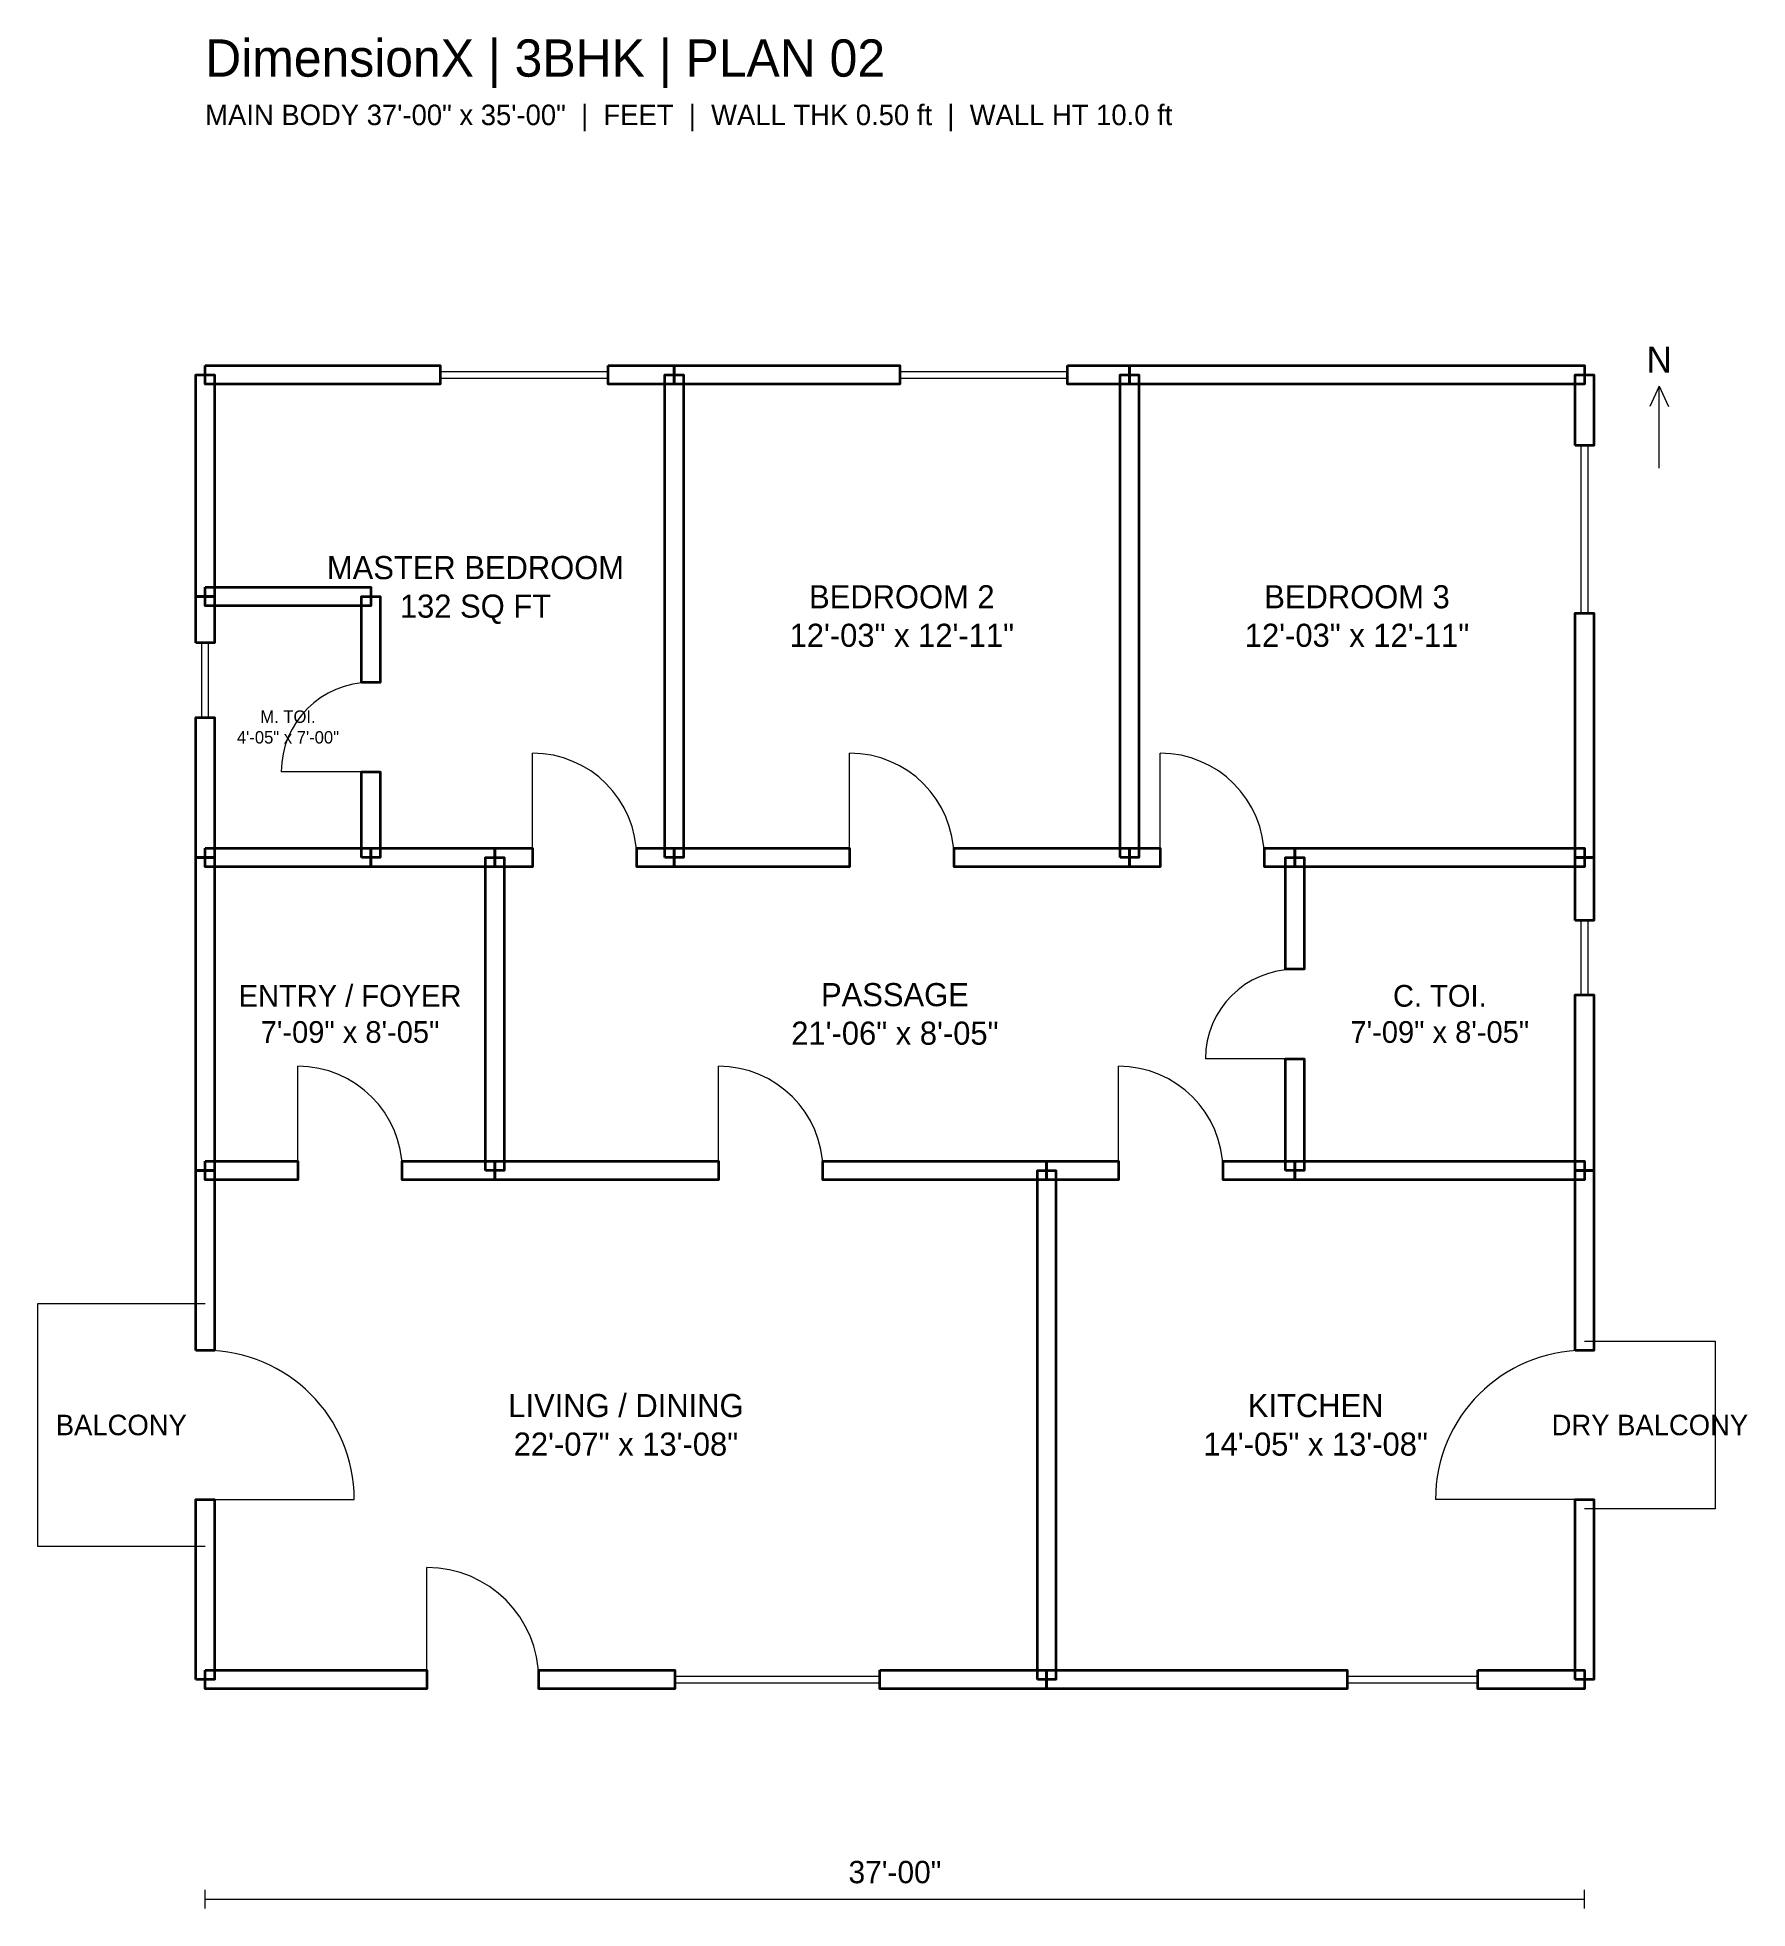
# Model space of a CAD drawing. Header units: feet. Extents: x -4.5 to 41.4, y -6.2 to 44.1.
import ezdxf
from ezdxf.enums import TextEntityAlignment as Align

# ---------------------------------------------------------------- set-up
doc = ezdxf.new("R2010")
doc.units = ezdxf.units.FT
doc.header["$MEASUREMENT"] = 0
for name, color, linetype, lineweight in [('DX_DIMENSION', 8, 'CONTINUOUS', 9), ('DX_DOOR_SYMBOL', 1, 'CONTINUOUS', 18), ('DX_RAILING', 3, 'CONTINUOUS', 13), ('DX_ROOM_LABEL', 7, 'CONTINUOUS', 13), ('DX_TITLE', 7, 'CONTINUOUS', 18), ('DX_WALL_FACE', 7, 'CONTINUOUS', 35), ('DX_WINDOW_SYMBOL', 4, 'CONTINUOUS', 18)]:
    doc.layers.add(name, color=color, linetype=linetype, lineweight=lineweight)

msp = doc.modelspace()

# ---------------------------------------------------------------- linework, layer by layer
at = {"layer": 'DX_DIMENSION'}
for p, q in [((39, 34.7), (38.75, 34.15)), ((39, 32.5), (39, 34.7)), ((39, 34.7), (39.25, 34.15)), ((0, -6.15), (0, -5.65)), ((0, -5.9), (37, -5.9)), ((37, -6.15), (37, -5.65))]:
    msp.add_line(p, q, dxfattribs=at)
at = {"layer": 'DX_DOOR_SYMBOL'}
for p, q in [((8.775, 22.05), (8.775, 24.85)), ((17.285, 22.05), (17.285, 24.85)), ((25.61, 22.05), (25.61, 24.85)), ((4.44, 24.35), (2.04, 24.35)), ((29.23, 16.65), (26.83, 16.65)), ((2.485, 13.65), (2.485, 16.45)), ((13.77, 13.65), (13.77, 16.45)), ((24.5, 13.65), (24.5, 16.45)), ((0, 4.825), (4, 4.825)), ((37, 4.825), (33, 4.825)), ((5.9481, 0), (5.9481, 3))]:
    msp.add_line(p, q, dxfattribs=at)
for centre, radius, start, end in [((4.44, 24.35), 2.4, 90, 180), ((8.775, 22.05), 2.8, 0, 90), ((17.285, 22.05), 2.8, 0, 90), ((25.61, 22.05), 2.8, 0, 90), ((29.23, 16.65), 2.4, 90, 180), ((2.485, 13.65), 2.8, 0, 90), ((13.77, 13.65), 2.8, 0, 90), ((24.5, 13.65), 2.8, 0, 90), ((0, 4.825), 4, 0, 90), ((37, 4.825), 4, 90, 180), ((5.9481, 0), 3, 0, 90)]:
    msp.add_arc(centre, radius, start, end, dxfattribs=at)
at = {"layer": 'DX_RAILING'}
for p, q in [((0, 10.075), (-4.5, 10.075)), ((-4.5, 10.075), (-4.5, 3.575)), ((37, 9.075), (40.5, 9.075)), ((40.5, 9.075), (40.5, 4.575)), ((40.5, 4.575), (37, 4.575)), ((-4.5, 3.575), (0, 3.575))]:
    msp.add_line(p, q, dxfattribs=at)
at = {"layer": 'DX_WALL_FACE'}
for points in [[(0, 35.25), (6.3044, 35.25), (6.3044, 34.75), (0, 34.75)], [(10.8044, 35.25), (12.58, 35.25), (12.58, 34.75), (10.8044, 34.75)], [(12.58, 35.25), (18.6328, 35.25), (18.6328, 34.75), (12.58, 34.75)], [(23.1328, 35.25), (24.79, 35.25), (24.79, 34.75), (23.1328, 34.75)], [(24.79, 35.25), (37, 35.25), (37, 34.75), (24.79, 34.75)], [(-0.25, 29.05), (-0.25, 35), (0.25, 35), (0.25, 29.05)], [(12.33, 22.05), (12.33, 35), (12.83, 35), (12.83, 22.05)], [(24.54, 22.05), (24.54, 35), (25.04, 35), (25.04, 22.05)], [(36.75, 33.106), (36.75, 35), (37.25, 35), (37.25, 33.106)], [(0, 29.3), (4.44, 29.3), (4.44, 28.8), (0, 28.8)], [(-0.25, 27.81), (-0.25, 29.05), (0.25, 29.05), (0.25, 27.81)], [(4.19, 26.75), (4.19, 29.05), (4.69, 29.05), (4.69, 26.75)], [(36.75, 22.05), (36.75, 28.606), (37.25, 28.606), (37.25, 22.05)], [(-0.25, 22.05), (-0.25, 25.81), (0.25, 25.81), (0.25, 22.05)], [(4.19, 22.05), (4.19, 24.35), (4.69, 24.35), (4.69, 22.05)], [(0, 22.3), (4.44, 22.3), (4.44, 21.8), (0, 21.8)], [(4.44, 22.3), (7.77, 22.3), (7.77, 21.8), (4.44, 21.8)], [(7.77, 22.3), (8.775, 22.3), (8.775, 21.8), (7.77, 21.8)], [(11.575, 22.3), (12.58, 22.3), (12.58, 21.8), (11.575, 21.8)], [(12.58, 22.3), (17.285, 22.3), (17.285, 21.8), (12.58, 21.8)], [(20.085, 22.3), (24.79, 22.3), (24.79, 21.8), (20.085, 21.8)], [(24.79, 22.3), (25.61, 22.3), (25.61, 21.8), (24.79, 21.8)], [(28.41, 22.3), (29.23, 22.3), (29.23, 21.8), (28.41, 21.8)], [(29.23, 22.3), (37, 22.3), (37, 21.8), (29.23, 21.8)], [(-0.25, 13.65), (-0.25, 22.05), (0.25, 22.05), (0.25, 13.65)], [(7.52, 13.65), (7.52, 22.05), (8.02, 22.05), (8.02, 13.65)], [(28.98, 19.05), (28.98, 22.05), (29.48, 22.05), (29.48, 19.05)], [(36.75, 20.362), (36.75, 22.05), (37.25, 22.05), (37.25, 20.362)], [(36.75, 13.65), (36.75, 18.362), (37.25, 18.362), (37.25, 13.65)], [(28.98, 13.65), (28.98, 16.65), (29.48, 16.65), (29.48, 13.65)], [(-0.25, 8.825), (-0.25, 13.65), (0.25, 13.65), (0.25, 8.825)], [(0, 13.9), (2.485, 13.9), (2.485, 13.4), (0, 13.4)], [(5.285, 13.9), (7.77, 13.9), (7.77, 13.4), (5.285, 13.4)], [(7.77, 13.9), (13.77, 13.9), (13.77, 13.4), (7.77, 13.4)], [(16.57, 13.9), (22.57, 13.9), (22.57, 13.4), (16.57, 13.4)], [(22.32, 0), (22.32, 13.65), (22.82, 13.65), (22.82, 0)], [(22.57, 13.9), (24.5, 13.9), (24.5, 13.4), (22.57, 13.4)], [(27.3, 13.9), (29.23, 13.9), (29.23, 13.4), (27.3, 13.4)], [(29.23, 13.9), (37, 13.9), (37, 13.4), (29.23, 13.4)], [(36.75, 8.825), (36.75, 13.65), (37.25, 13.65), (37.25, 8.825)], [(-0.25, 0), (-0.25, 4.825), (0.25, 4.825), (0.25, 0)], [(36.75, 0), (36.75, 4.825), (37.25, 4.825), (37.25, 0)], [(0, 0.25), (5.9481, 0.25), (5.9481, -0.25), (0, -0.25)], [(8.9481, 0.25), (12.5976, 0.25), (12.5976, -0.25), (8.9481, -0.25)], [(18.0976, 0.25), (22.57, 0.25), (22.57, -0.25), (18.0976, -0.25)], [(22.57, 0.25), (30.6324, 0.25), (30.6324, -0.25), (22.57, -0.25)], [(34.1324, 0.25), (37, 0.25), (37, -0.25), (34.1324, -0.25)]]:
    msp.add_lwpolyline(points, close=True, dxfattribs=at)
at = {"layer": 'DX_WINDOW_SYMBOL'}
for p, q in [((6.3044, 34.8), (6.3044, 35.2)), ((10.8044, 34.8), (10.8044, 35.2)), ((18.6328, 34.8), (18.6328, 35.2)), ((23.1328, 34.8), (23.1328, 35.2)), ((6.3044, 35.09), (10.8044, 35.09)), ((6.3044, 34.91), (10.8044, 34.91)), ((18.6328, 35.09), (23.1328, 35.09)), ((18.6328, 34.91), (23.1328, 34.91)), ((37.2, 33.106), (36.8, 33.106)), ((36.91, 28.606), (36.91, 33.106)), ((37.09, 28.606), (37.09, 33.106)), ((37.2, 28.606), (36.8, 28.606)), ((0.2, 27.81), (-0.2, 27.81)), ((-0.09, 25.81), (-0.09, 27.81)), ((0.09, 25.81), (0.09, 27.81)), ((0.2, 25.81), (-0.2, 25.81)), ((37.2, 20.362), (36.8, 20.362)), ((36.91, 18.362), (36.91, 20.362)), ((37.09, 18.362), (37.09, 20.362)), ((37.2, 18.362), (36.8, 18.362)), ((12.5976, -0.2), (12.5976, 0.2)), ((12.5976, 0.09), (18.0976, 0.09)), ((18.0976, -0.2), (18.0976, 0.2)), ((30.6324, -0.2), (30.6324, 0.2)), ((30.6324, 0.09), (34.1324, 0.09)), ((34.1324, -0.2), (34.1324, 0.2)), ((12.5976, -0.09), (18.0976, -0.09)), ((30.6324, -0.09), (34.1324, -0.09))]:
    msp.add_line(p, q, dxfattribs=at)

# ---------------------------------------------------------------- texts
at = {"layer": 'DX_DIMENSION'}
msp.add_text('MAIN BODY 37\'-00" x 35\'-00"  |  FEET  |  WALL THK 0.50 ft  |  WALL HT 10.0 ft', height=0.55, dxfattribs=at).set_placement((0, 41.7))
for s, height, p in [('N', 0.7, (39, 34.85)), ('37\'-00"', 0.6, (18.5, -5.65))]:
    msp.add_text(s, height=height, dxfattribs=at).set_placement(p, align=Align.BOTTOM_CENTER)
at = {"layer": 'DX_ROOM_LABEL'}
for s, p in [('BALCONY', (-2.25, 6.825)), ('DRY BALCONY', (38.75, 6.825))]:
    msp.add_text(s, height=0.55, dxfattribs=at).set_placement(p, align=Align.MIDDLE_CENTER)
at = {"layer": 'DX_ROOM_LABEL', "attachment_point": 5}
for s, insert, char_height, width in [('MASTER BEDROOM\\P132 SQ FT', (7.2495, 29.2264), 0.62, 11.0704), ('BEDROOM 2\\P12\'-03" x 12\'-11"', (18.685, 28.525), 0.62, 10.7448), ('BEDROOM 3\\P12\'-03" x 12\'-11"', (30.895, 28.525), 0.62, 10.7448), ('M. TOI.\\P4\'-05" x 7\'-00"', (2.22, 25.55), 0.333, 3.9072), ('ENTRY / FOYER\\P7\'-09" x 8\'-05"', (3.885, 17.85), 0.58275, 6.8376), ('PASSAGE\\P21\'-06" x 8\'-05"', (18.5, 17.85), 0.62, 18.8848), ('C. TOI.\\P7\'-09" x 8\'-05"', (33.115, 17.85), 0.58275, 6.8376), ('LIVING / DINING\\P22\'-07" x 13\'-08"', (11.285, 6.825), 0.62, 19.8616), ('KITCHEN\\P14\'-05" x 13\'-08"', (29.785, 6.825), 0.62, 12.6984)]:
    msp.add_mtext(s, dxfattribs=dict(at, insert=insert, char_height=char_height, width=width))
at = {"layer": 'DX_TITLE'}
msp.add_text('DimensionX | 3BHK | PLAN 02', height=1, dxfattribs=at).set_placement((0, 43))

doc.saveas('drawing.dxf')
